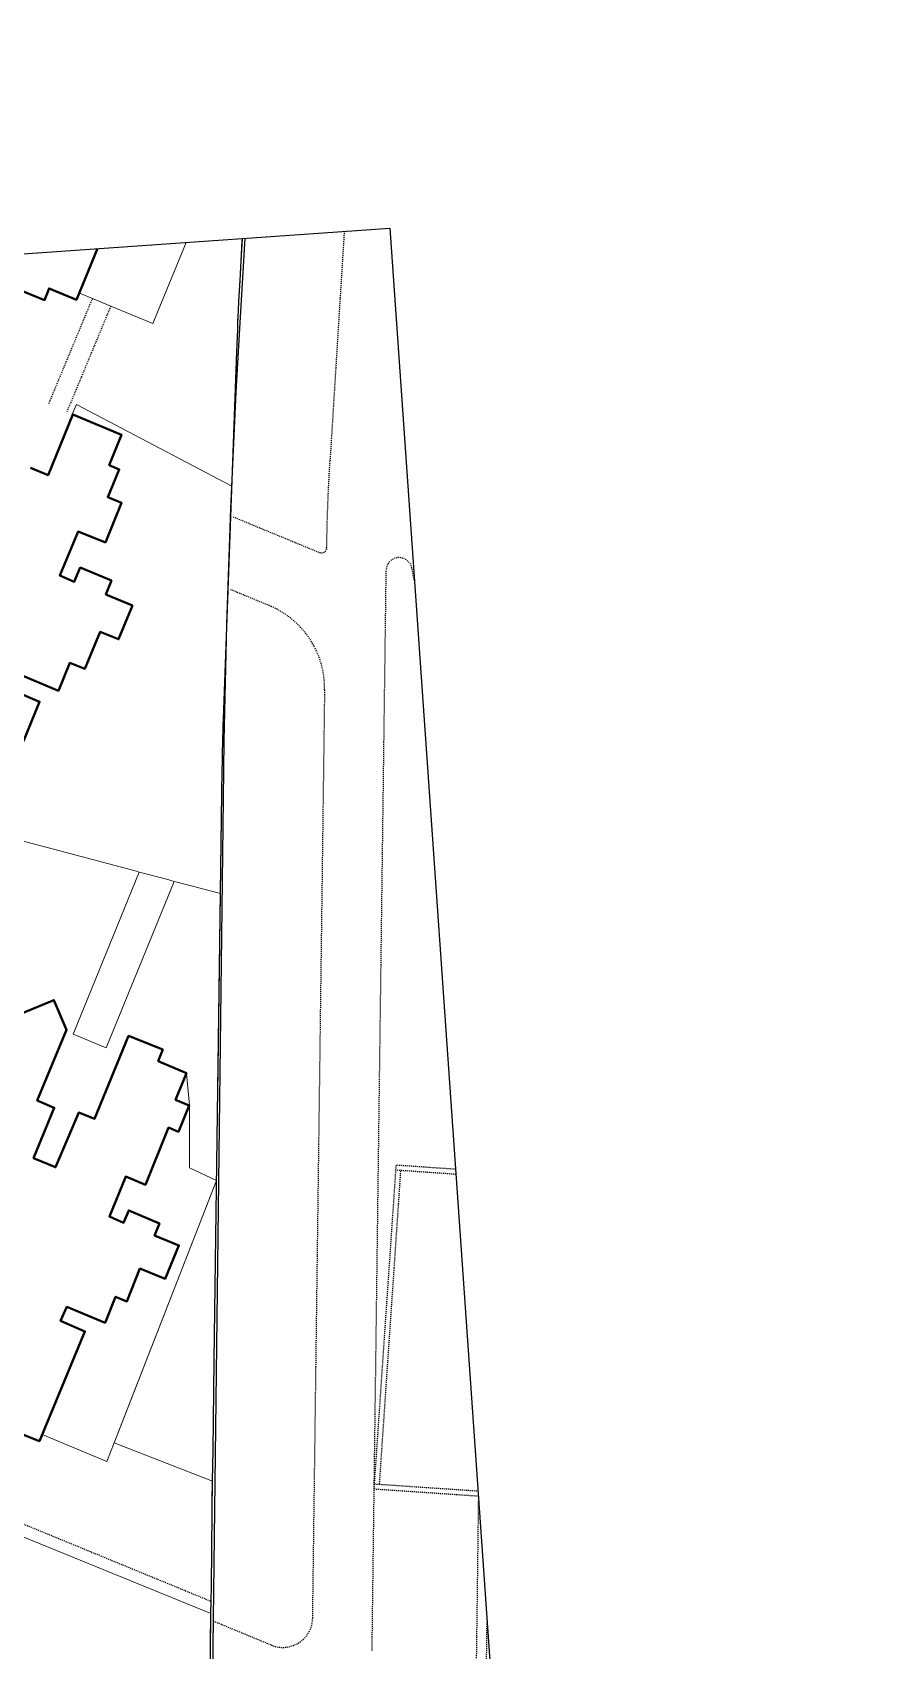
# Model space of a CAD drawing. Header units: millimetres. Extents: x 50357 to 985146, y 723188 to 1803594.
# Drawn here: x 832558.3 to 832643.6, y 818324.3 to 818486.6 of the extents above; entities that cross this region are included whole.
import ezdxf
from ezdxf.xclip import XClip

# ---------------------------------------------------------------- set-up
doc = ezdxf.new("R2010")
doc.units = ezdxf.units.MM
doc.header["$LTSCALE"] = 3
doc.header["$MEASUREMENT"] = 0
doc.linetypes.add('x-baseplan$0$DGN Style 2', pattern=[1.94727e-06, 0, -1.94727e-06])
doc.layers.get('Defpoints').update_dxf_attribs({"color": 32})
doc.layers.add('00_Xref', color=7, linetype='Continuous')
doc.layers.add('x-baseplan$0$AR-ROAD_AR_BS_MI_', color=7, linetype='Continuous', true_color=0x6d6d6d)

# ---------------------------------------------------------------- blocks, each defined once
blk = doc.blocks.new('x-baseplan')
at = {"layer": 'x-baseplan$0$AR-ROAD_AR_BS_MI_', "linetype": 'x-baseplan$0$DGN Style 2'}
for p, q in [((834902.9, 818480.15), (834900.63, 818443.6)), ((834890.9, 818438.06), (834899.61, 818434.47)), ((834904.86, 818324.35), (834906.28, 818432.69)), ((834909.82, 818428.16), (834908.85, 818432.93)), ((834894.75, 818429.07), (834890.65, 818430.76)), ((834898.9, 818327.63), (834900.12, 818420.74)), ((834905.07, 818340.57), (834907.29, 818373.03)), ((834905.61, 818341.04), (834907.75, 818372.49)), ((834915.53, 818371.96), (834907.25, 818372.53)), ((834915.52, 818372.46), (834907.29, 818373.03)), ((834914.91, 818289.42), (834915.75, 818354.11)), ((834915.92, 818289.91), (834916.75, 818354.1)), ((834905.07, 818340.57), (834915.57, 818339.86)), ((834905.11, 818341.07), (834915.58, 818340.36)), ((834894.76, 818324.89), (834888.93, 818327.3))]:
    blk.add_line(p, q, dxfattribs=at)
at = {"layer": 'x-baseplan$0$AR-ROAD_AR_BS_MI_', "flags": 128}
blk.add_lwpolyline([(834813.07, 818216.61), (834883.04, 818221.15, 0.392146), (834887.72, 818226.08), (834889.93, 818409.78, -0.011464), (834891.55, 818456.37), (834895.42, 818523.36, 0.016127), (834896.88, 818580.3), (834896.69, 818608.52, 0.315478), (834893.71, 818612.71), (834867.74, 818621.9, 0.032201)], format="xyb", dxfattribs=at)
at = {"layer": 'x-baseplan$0$AR-ROAD_AR_BS_MI_', "lineweight": 40, "flags": 128}
for points in [[(834889.75, 818493.83), (834886.21, 818485.41), (834883.79, 818486.36), (834882.19, 818482.41), (834883.57, 818481.8), (834884.1, 818482.99), (834887.2, 818481.74), (834886.71, 818480.57), (834889.16, 818479.56), (834887.76, 818476.18), (834885.28, 818477.16), (834883.98, 818473.78), (834882.75, 818474.27), (834881.76, 818471.72), (834880.34, 818472.31), (834875.18, 818459.82), (834872.43, 818460.96), (834871.98, 818459.8), (834868.05, 818461.4), (834871.46, 818469.72), (834869.83, 818470.39), (834872.11, 818475.95), (834869.89, 818476.86)], [(834870.58, 818442.97), (834872.33, 818442.23), (834874.83, 818448.32), (834879.71, 818446.28), (834878.48, 818443.24), (834879.48, 818442.82), (834878.33, 818440.03), (834879.71, 818439.45), (834878.1, 818435.49), (834875.37, 818436.59), (834873.52, 818432.16), (834874.97, 818431.55), (834875.57, 818432.97), (834878.69, 818431.66), (834878.14, 818430.26), (834880.8, 818429.15), (834879.41, 818425.78), (834877.56, 818426.52), (834876.01, 818422.8), (834874.53, 818423.43), (834873.38, 818420.62), (834868.94, 818422.47)], [(834868.27, 818420.87), (834871.49, 818419.52), (834869.86, 818415.56)], [(834867.97, 818387.53), (834872.93, 818389.59), (834874.19, 818386.62), (834871.25, 818379.52), (834872.95, 818378.79), (834870.88, 818373.74), (834873.09, 818372.82), (834875.44, 818378.32), (834877.01, 818377.69), (834880.42, 818386), (834883.84, 818384.62), (834883.39, 818383.47), (834886.22, 818382.25), (834885.14, 818379.59), (834886.5, 818379.02), (834885.42, 818376.39), (834884.43, 818376.8), (834882.1, 818371.07), (834880.13, 818371.89), (834878.49, 818367.88), (834879.92, 818367.26), (834880.43, 818368.49), (834883.52, 818367.2), (834883.03, 818365.99), (834885.47, 818364.99), (834884.09, 818361.63), (834881.56, 818362.67), (834880.25, 818359.37), (834879.11, 818359.84), (834878.06, 818357.24), (834874.22, 818358.84), (834873.59, 818357.42), (834876.04, 818356.37), (834871.47, 818345.36), (834868.7, 818346.46)]]:
    blk.add_lwpolyline(points, dxfattribs=at)
at = {"layer": 'x-baseplan$0$AR-ROAD_AR_BS_MI_', "lineweight": 0, "flags": 128}
for points in [[(834892.74, 818481.48), (834882.85, 818457.46), (834878.63, 818459.19)], [(834892.74, 818481.48), (834892.36, 818474.88), (834891.45, 818459.14), (834890.78, 818441.14)], [(834876.78, 818459.95), (834875.48, 818460.49)], [(834878.63, 818459.19), (834876.78, 818459.95)], [(834874.76, 818448.35), (834875.18, 818449.32), (834890.78, 818441.14)], [(834890.78, 818441.14), (834890.71, 818439.29), (834889.86, 818415.24), (834889.65, 818400.27)], [(834881.49, 818402.43), (834881.2, 818402.51), (834837.88, 818413.99)], [(834881.49, 818402.43), (834874.85, 818386.19)], [(834878.18, 818384.82), (834885, 818401.5)], [(834885, 818401.5), (834884.22, 818401.71), (834882.27, 818402.23), (834881.49, 818402.43)], [(834889.65, 818400.27), (834885.3, 818401.43), (834885, 818401.5)], [(834889.65, 818400.27), (834889.37, 818380.22)], [(834874.85, 818386.19), (834875.59, 818385.88), (834877.44, 818385.12), (834878.18, 818384.82)], [(834886.24, 818382.18), (834886.53, 818379.06), (834886.53, 818372.78), (834889.24, 818371.5)], [(834889.2, 818368.41), (834889.15, 818364.7), (834888.85, 818341.34), (834878.98, 818345.19), (834889.24, 818371.5)], [(834889.24, 818371.5), (834879.64, 818346.88)], [(834889.24, 818371.5), (834889.2, 818368.46), (834889.2, 818368.41)], [(834889.15, 818364.7), (834888.92, 818346.84)], [(834888.67, 818328.07), (834842.17, 818347.03)], [(834879.64, 818346.88), (834878.98, 818345.19)], [(834888.92, 818346.84), (834888.85, 818341.34)], [(834878.98, 818345.19), (834878.25, 818343.33), (834871.76, 818346.01)], [(834888.85, 818341.34), (834888.7, 818329.3)], [(834888.67, 818328.07), (834888.68, 818329.31)]]:
    blk.add_lwpolyline(points, dxfattribs=at)
at = {"layer": 'x-baseplan$0$AR-ROAD_AR_BS_MI_', "linetype": 'x-baseplan$0$DGN Style 2', "flags": 128}
for points in [[(834876.78, 818459.95), (834872.38, 818449.37)], [(834878.63, 818459.19), (834874.22, 818448.58)], [(834845.6, 818347.02), (834888.68, 818329.31)]]:
    blk.add_lwpolyline(points, dxfattribs=at)
at = {"layer": 'x-baseplan$0$AR-ROAD_AR_BS_MI_', "flags": 128}
blk.add_lwpolyline([(834808.39, 818216.25), (834847.87, 818218.87), (834883.79, 818221.36), (834886.6, 818223.23), (834887.79, 818226.26), (834888.67, 818328.07)], dxfattribs=at)
at = {"layer": 'x-baseplan$0$AR-ROAD_AR_BS_MI_', "linetype": 'x-baseplan$0$DGN Style 2', "extrusion": (0, 0, -1)}
for centre, radius, start, end in [((-835080.79, 818432.43), 180.5, 0.7472, 3.5468), ((-834566.78, 818358.66), 350, 168.547, 180.7475), ((-834566.78, 818358.66), 349, 170.2061, 180.7475)]:
    blk.add_arc(centre, radius, start, end, dxfattribs=at)
at = {"layer": 'x-baseplan$0$AR-ROAD_AR_BS_MI_', "linetype": 'x-baseplan$0$DGN Style 2'}
for centre, radius, start, end in [((834899.79, 818434.94), 0.5, 247.6029, 2.9807), ((834907.57, 818432.67), 1.3, 11.453, 179.2526), ((834891.1, 818420.85), 9, 359.3199, 66.0794), ((834895.9, 818327.67), 3, 247.5686, 359.2526)]:
    blk.add_arc(centre, radius, start, end, dxfattribs=at)
at = {"layer": 'x-baseplan$0$AR-ROAD_AR_BS_MI_'}
blk.add_open_spline([(834888.67, 818328.07), (834888.67, 818328.07), (834888.38, 818295.02), (834888.09, 818261.08), (834887.79, 818227.14), (834887.77, 818226.21), (834887.39, 818225.25), (834886.99, 818224.24), (834886.62, 818223.27), (834886.56, 818223.2), (834885.66, 818222.6), (834884.73, 818221.98), (834883.83, 818221.38), (834883.6, 818221.34), (834873.62, 818220.65), (834860.55, 818219.75), (834847.67, 818218.85), (834832.74, 818217.87), (834820.68, 818217.06), (834808.61, 818216.26), (834808.2, 818216.25), (834798.22, 818216.56), (834787.81, 818216.89), (834777.59, 818217.2), (834777.1, 818217.21), (834775.31, 818216.98), (834773.48, 818216.75), (834771.72, 818216.53), (834771.67, 818216.57), (834771.65, 818217.37), (834771.62, 818218.22), (834771.59, 818219.03), (834771.54, 818219.08), (834771.15, 818219.1), (834770.77, 818219.1), (834770.24, 818219.14), (834766.91, 818218.61), (834763.59, 818218.12), (834759.9, 818217.56), (834759.34, 818217.48), (834757.06, 818217.04), (834755.22, 818216.7), (834753.38, 818216.35), (834752.97, 818216.31), (834747.8, 818215.98), (834742.49, 818215.64), (834737.49, 818215.32), (834737.08, 818215.32), (834727.35, 818215.76), (834717.06, 818216.22), (834707.04, 818216.66), (834706.37, 818216.7), (834702.63, 818217.25), (834698.89, 818217.77), (834694.28, 818218.46), (834693.27, 818218.56), (834689.61, 818219.49), (834686.87, 818220.14), (834684.14, 818220.82), (834684.08, 818220.78), (834683.57, 818218.82), (834683.06, 818216.8), (834682.55, 818214.84), (834682.49, 818214.79), (834674.56, 818214.66), (834653.52, 818214.34), (834632.08, 818214.06), (834618.51, 818213.88), (834618.05, 818213.82), (834618.03, 818213.65), (834618, 818213.42), (834617.98, 818213.24), (834617.82, 818213.19), (834613.22, 818213.05), (834605.57, 818212.81), (834598.07, 818212.57), (834593.33, 818212.44), (834591.66, 818212.34), (834586.27, 818212.36), (834582.17, 818212.43), (834578.07, 818212.46), (834577.53, 818212.45), (834575.78, 818212.32), (834573.51, 818212.16), (834571.4, 818211.99), (834569.3, 818211.95), (834567.2, 818211.89), (834565.09, 818211.82), (834563.03, 818211.87), (834561.1, 818211.9), (834559.17, 818211.94), (834558.44, 818211.97), (834556.69, 818212.09), (834554.41, 818212.24), (834552.49, 818212.35), (834550.26, 818212.61), (834548.34, 818212.82), (834546.42, 818213.04), (834546.04, 818213.1), (834544.33, 818213.47), (834542.11, 818213.97), (834540.07, 818214.39), (834537.99, 818214.98), (834536.23, 818215.47), (834534.48, 818215.95), (834534.18, 818216.06), (834531.88, 818217.03), (834529.57, 818217.99), (834526.79, 818219.19), (834526.15, 818219.4), (834524.11, 818220.67), (834522.54, 818221.6), (834520.97, 818222.55), (834520.78, 818222.7), (834518.57, 818224.61), (834516.3, 818226.59), (834514.14, 818228.46), (834514.03, 818228.58), (834512.46, 818230.83), (834510.83, 818233.15), (834509.25, 818235.41), (834509.16, 818235.58), (834507.94, 818238.42), (834506.7, 818241.32), (834505.5, 818244.13), (834505.47, 818244.26), (834505.02, 818248.14), (834504.57, 818252.11), (834504.12, 818256), (834504.12, 818256.16), (834504.55, 818259), (834504.99, 818261.97), (834505.42, 818264.87), (834505.47, 818265.08), (834506.07, 818266.74), (834506.74, 818268.64), (834507.38, 818270.45), (834507.71, 818271.28), (834510.81, 818278.82), (834513.92, 818286.34), (834518.06, 818296.29), (834527.72, 818319.82), (834537.44, 818343.33), (834549.6, 818372.98), (834553.98, 818383.5), (834558.35, 818394.02), (834561.15, 818400.86), (834563.36, 818406.32), (834570.45, 818423.49), (834576.15, 818437.21), (834581.85, 818450.94), (834588.29, 818466.58), (834593.9, 818480.2), (834600.86, 818497.09), (834602.22, 818500.34), (834615.38, 818532.02), (834628.73, 818564.17), (834642.08, 818596.31), (834643.97, 818600.83), (834646.95, 818607.73), (834649.99, 818614.77), (834652.67, 818620.99), (834652.77, 818621.19), (834655.26, 818624.79), (834657.83, 818628.52), (834660.35, 818632.18), (834660.46, 818632.37), (834661.2, 818634.18), (834662.01, 818636.16), (834662.8, 818638.07), (834662.83, 818638.27), (834662.72, 818638.31), (834662.61, 818638.35), (834662.48, 818638.47), (834662.38, 818638.56), (834662.27, 818638.65), (834662.23, 818638.82), (834662.17, 818638.94), (834662.17, 818639.21), (834662.24, 818639.35), (834662.28, 818639.57), (834662.61, 818640.2), (834664.31, 818643.54), (834666, 818646.8), (834667.62, 818649.98), (834668.74, 818652.08), (834672.43, 818657.41), (834679.25, 818662.86), (834689.32, 818666.08), (834699.26, 818666.01), (834703.97, 818665), (834706.28, 818664.24), (834706.38, 818664.21), (834720.68, 818659.51), (834735.2, 818654.75), (834749.72, 818649.99), (834750.46, 818649.77), (834764.35, 818646.01), (834778.54, 818642.17), (834792.3, 818638.45), (834793.08, 818638.26), (834813.72, 818633.83), (834837.12, 818628.81), (834860.03, 818623.89), (834862.95, 818623.26), (834864.32, 818622.87), (834865.7, 818622.47), (834867.68, 818621.93), (834869.37, 818621.31), (834878.22, 818618.2), (834886.4, 818615.29), (834893.62, 818612.74), (834893.74, 818612.67), (834894.7, 818611.31), (834895.7, 818609.91), (834896.66, 818608.56), (834896.69, 818608.41), (834896.75, 818599.58), (834896.81, 818590.17), (834896.87, 818580.87), (834896.87, 818579.94), (834896.6, 818569.4), (834896.33, 818558.87), (834896.04, 818547.2), (834895.7, 818538.64), (834895.25, 818528.31), (834894.88, 818519.48), (834894.77, 818517.11), (834894.52, 818512.75), (834894.25, 818508.4), (834893.34, 818492.11), (834892.64, 818479.56), (834891.8, 818465.26), (834891.63, 818462.14), (834891.44, 818459.01), (834891.36, 818456.64), (834890.86, 818443.35), (834890.36, 818429.22), (834889.89, 818416.09), (834889.85, 818414.41), (834889.56, 818393.82), (834889.26, 818373.23), (834889.01, 818353.47), (834889.01, 818353.47), (834888.95, 818349.44), (834888.88, 818342.73), (834888.77, 818336.02), (834888.76, 818331.58), (834888.71, 818329.82), (834888.67, 818328.07)], degree=3, knots=[0, 0, 0, 0, 0.033626, 0.067252, 0.069059, 0.069059, 0.069159, 0.071165, 0.071265, 0.071265, 0.071365, 0.073454, 0.073554, 0.073554, 0.073946, 0.093905, 0.100212, 0.100212, 0.124359, 0.12481, 0.12481, 0.125198, 0.145138, 0.146001, 0.146001, 0.14614, 0.149655, 0.149755, 0.149755, 0.149855, 0.151388, 0.151488, 0.151488, 0.151588, 0.152273, 0.152273, 0.152659, 0.159122, 0.159122, 0.160257, 0.160257, 0.163847, 0.164067, 0.164067, 0.164693, 0.174606, 0.174891, 0.174891, 0.175442, 0.194717, 0.195845, 0.195845, 0.196093, 0.203524, 0.203524, 0.20558, 0.20558, 0.211212, 0.211312, 0.211312, 0.211412, 0.215437, 0.215537, 0.215537, 0.215637, 0.23167, 0.258354, 0.25928, 0.25928, 0.25938, 0.259643, 0.259743, 0.259743, 0.260069, 0.269095, 0.27533, 0.27533, 0.278736, 0.278736, 0.286307, 0.287076, 0.287076, 0.287405, 0.290642, 0.291712, 0.291712, 0.294921, 0.295991, 0.295991, 0.299128, 0.299913, 0.299913, 0.300626, 0.303478, 0.304548, 0.304548, 0.308056, 0.30847, 0.30847, 0.308847, 0.312039, 0.313089, 0.313089, 0.316441, 0.316791, 0.316791, 0.31708, 0.321883, 0.321883, 0.32324, 0.32324, 0.32677, 0.326959, 0.326959, 0.32727, 0.332908, 0.333079, 0.333079, 0.333241, 0.338666, 0.338853, 0.338853, 0.339061, 0.345144, 0.34527, 0.34527, 0.345429, 0.353216, 0.353397, 0.353397, 0.353533, 0.359245, 0.359506, 0.359506, 0.359681, 0.363106, 0.36359, 0.36359, 0.364938, 0.380162, 0.380162, 0.386865, 0.431922, 0.431922, 0.452068, 0.455112, 0.455112, 0.467096, 0.467096, 0.492906, 0.497337, 0.497337, 0.527321, 0.527321, 0.534488, 0.534488, 0.597137, 0.605306, 0.605306, 0.607105, 0.620617, 0.620897, 0.620897, 0.621063, 0.629811, 0.630109, 0.630109, 0.63025, 0.634084, 0.634464, 0.634464, 0.634564, 0.634698, 0.634698, 0.634914, 0.634986, 0.634986, 0.63525, 0.63525, 0.635553, 0.635553, 0.635699, 0.63699, 0.643184, 0.643184, 0.644248, 0.64803, 0.656298, 0.663294, 0.669382, 0.674106, 0.674106, 0.67432, 0.67432, 0.704737, 0.705406, 0.705406, 0.706314, 0.734691, 0.735311, 0.735311, 0.736322, 0.778271, 0.784004, 0.784004, 0.784347, 0.786914, 0.786914, 0.788526, 0.790585, 0.805999, 0.806183, 0.806183, 0.806283, 0.809571, 0.809671, 0.809671, 0.80989, 0.827641, 0.828812, 0.828812, 0.829545, 0.850248, 0.850248, 0.853304, 0.867687, 0.871282, 0.871282, 0.872523, 0.880156, 0.880156, 0.905731, 0.905731, 0.909295, 0.912095, 0.912095, 0.914131, 0.939148, 0.940871, 0.940871, 0.942563, 0.982771, 0.982771, 0.982771, 0.982771, 0.990968, 0.996432, 0.996432, 1, 1, 1, 1], dxfattribs=at)

msp = doc.modelspace()

# ---------------------------------------------------------------- linework, layer by layer
at = {"layer": 'Defpoints', "elevation": 0.0001}
msp.add_lwpolyline([(831889.9968, 818417.7788), (832594.2248, 818467.0097), (832643.6048, 817760.6489), (831939.3769, 817711.418)], close=True, dxfattribs=at)

# ---------------------------------------------------------------- block references
at = {"layer": '00_Xref'}
ref = msp.add_blockref('x-baseplan', (-2312.4073, 0), dxfattribs=at)
XClip(ref).set_block_clipping_path([(834202.4041511728, 818417.7787976695), (834906.6320897909, 818467.0097314055), (834956.0121295976, 817760.6488927432), (834251.7841909796, 817711.4179590071)])

doc.saveas('drawing.dxf')
